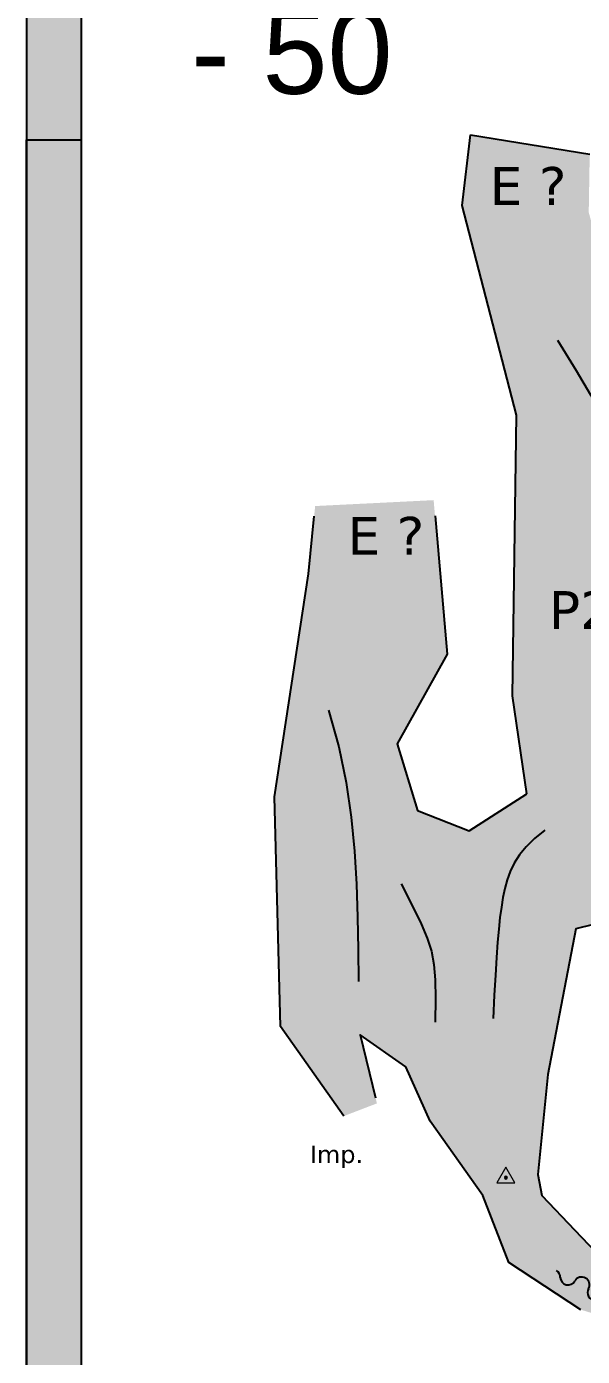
# Model space of a CAD drawing. Header units: metres. Extents: x -1178 to 131, y -250 to 398.
# Drawn here: x -58.17 to -39.07, y -91.82 to -46.1 of the extents above; entities that cross this region are included whole.
import ezdxf

# ---------------------------------------------------------------- set-up
doc = ezdxf.new("R2010")
doc.units = ezdxf.units.M
doc.header["$MEASUREMENT"] = 0
doc.layers.get('0').update_dxf_attribs({"color": 250})
for name, color, linetype in [('Blocs - Actifs', 170, 'Continuous'), ('Blocs - Echelle', 250, 'Continuous'), ('Topo Dessin - Divers', 92, 'Continuous'), ('Topo Dessin - Galeries', 1, 'Continuous'), ('Topo Dessin - Légendes Grosses', 250, 'Continuous'), ('Topo Dessin - Puits', 248, 'Continuous')]:
    doc.layers.add(name, color=color, linetype=linetype)
doc.layers.add('Topo Dessin - Fond', color=7, linetype='Continuous', true_color=0xdedede)

# ---------------------------------------------------------------- blocks, each defined once
blk = doc.blocks.new('*U149')
at = {"layer": 'Blocs - Actifs'}
h = blk.add_hatch(color=256, dxfattribs=at)
h.dxf.hatch_style = 1
h.paths.add_polyline_path([(4.73, -1), (6.73, 0), (4.73, 1)])
for p, q in [((6.73, 0), (4.73, 1)), ((4.73, 1), (4.73, -1)), ((4.73, -1), (6.73, 0))]:
    blk.add_line(p, q, dxfattribs=at)
for centre, radius, start, end in [((4.94, 1.35), 1.36, 217.1795, 261.2635), ((-4.73, -1), 1, 28.4711, 90.005)]:
    blk.add_arc(centre, radius, start, end, dxfattribs=at)
for centre, major_axis, ratio, start_param, end_param in [((-1, 0), (0, -1), 0.999831, 7.853982, 10.99523), ((3, 0), (0, -1), 0.999914, 2.121384, 4.712733), ((-3, 0), (0, 1), 1, 8.404856, 10.995574), ((1, 0), (1, 0), 0.999967, 3.141363, 6.283185)]:
    blk.add_ellipse(centre, major_axis=major_axis, ratio=ratio, start_param=start_param, end_param=end_param, dxfattribs=at)
blk = doc.blocks.new('*U159')
at = {"layer": 'Topo Dessin - Divers'}
h = blk.add_hatch(color=256, dxfattribs=at)
h.dxf.hatch_style = 2
edge = h.paths.add_edge_path()
edge.add_spline(control_points=[(0.25, 0), (0.25, -0.14), (0.14, -0.25), (0, -0.25), (-0.14, -0.25), (-0.25, -0.14), (-0.25, 0), (-0.25, 0.14), (-0.14, 0.25), (0, 0.25), (0.14, 0.25), (0.25, 0.14), (0.25, 0)], knot_values=[0, 0, 0, 0, 1, 1, 1, 2, 2, 2, 3, 3, 3, 4, 4, 4, 4], degree=3, periodic=0)
at = {"layer": 'Topo Dessin - Divers', "lineweight": 5}
blk.add_lwpolyline([(-1.5, -0.87), (1.5, -0.87), (0, 1.73), (-1.5, -0.87)], dxfattribs=at)
blk.add_open_spline([(0.25, 0), (0.25, -0.14), (0.14, -0.25), (0, -0.25), (-0.14, -0.25), (-0.25, -0.14), (-0.25, 0), (-0.25, 0.14), (-0.14, 0.25), (0, 0.25), (0.14, 0.25), (0.25, 0.14), (0.25, 0)], degree=3, knots=[0, 0, 0, 0, 1, 1, 1, 2, 2, 2, 3, 3, 3, 4, 4, 4, 4], dxfattribs=at)
blk = doc.blocks.new('Echelle')
h = blk.add_hatch(color=250)
h.dxf.hatch_style = 1
h.paths.add_polyline_path([(0, 1.875), (0, 0), (10, 0), (10, 1.875)])
h.paths.add_polyline_path([(30, 0), (30, 1.875), (20, 1.875), (20, 0)])
h.paths.add_polyline_path([(50, 0), (50, 1.875), (40, 1.875), (40, 0)])
at = {"true_color": 0x000000}
h = blk.add_hatch(color=18, dxfattribs=at)
h.dxf.hatch_style = 1
h.paths.add_polyline_path([(0, 1.875), (0, 0), (10, 0), (10, 1.875)])
h.paths.add_polyline_path([(30, 0), (30, 1.875), (20, 1.875), (20, 0)])
h.paths.add_polyline_path([(50, 0), (50, 1.875), (40, 1.875), (40, 0)])
at = {"true_color": 0xffffff}
h = blk.add_hatch(color=7, dxfattribs=at)
h.dxf.hatch_style = 1
h.paths.add_polyline_path([(20, 0), (20, 1.875), (10, 1.875), (10, 0)])
h.paths.add_polyline_path([(40, 0), (40, 1.875), (30, 1.875), (30, 0)])
h.paths.add_polyline_path([(100, 0), (100, 1.875), (50, 1.875), (50, 0)])
h = blk.add_hatch(color=7, dxfattribs=at)
h.dxf.hatch_style = 1
h.paths.add_polyline_path([(20, 0), (20, 1.875), (10, 1.875), (10, 0)])
h.paths.add_polyline_path([(40, 0), (40, 1.875), (30, 1.875), (30, 0)])
h.paths.add_polyline_path([(100, 0), (100, 1.875), (50, 1.875), (50, 0)])
at = {"color": 250}
blk.add_line((0, 1.875), (100, 1.875), dxfattribs=at)
blk.add_line((0, 1.875), (100, 1.875), dxfattribs=at)
at = {"layer": 'Blocs - Echelle', "color": 250}
for p, q in [((50, 0), (50, 1.875)), ((50, 0), (50, 1.875)), ((0, 0), (100, 0)), ((0, 0), (100, 0)), ((100, 0), (50, 0)), ((100, 0), (50, 0))]:
    blk.add_line(p, q, dxfattribs=at)
at = {"layer": 'Blocs - Echelle', "insert": (250, 5.652), "char_height": 2.87867, "width": 22.79575, "attachment_point": 7, "rotation": 90}
blk.add_mtext('{\\fArial|b0|i0|c0|p34;0 \\P\\P-10\\P     \\P-20\\P\\P-30\\P\\P-40\\P\\P- 50\\P\\P\\P\\P\\P\\P\\P\\P\\P\\P\\P-100 m\\P\\P\\P\\P\\P\\P\\P\\P\\P\\P-150 m\\P\\P\\P\\P\\P\\P\\P\\P\\P\\P-200 m\\P\\P\\P\\P\\P\\P\\P\\P\\P\\P-250 m\\P  }', dxfattribs=at)

msp = doc.modelspace()

# ---------------------------------------------------------------- hatches: boundary and pattern name
at = {"layer": 'Topo Dessin - Fond'}
h = msp.add_hatch(color=256, dxfattribs=at)
h.dxf.hatch_style = 1
h.paths.add_polyline_path([(-31.585, -58.944), (-31.465, -57.213), (-31.32, -55.941), (-30.556, -55.505), (-28.045, -55.518), (-25.827, -54.592), (-24.827, -53.883), (-24.845, -51.975), (-24.7, -50.176), (-24.591, -49.249), (-24.172, -48.631), (-23.391, -47.431), (-23.045, -46.723), (-23.179, -46.293), (-23.644, -46.206), (-24.343, -46.875), (-25.564, -48.416), (-27.775, -48.939), (-29.957, -49.753), (-31.79, -52.341), (-32.284, -55.743), (-33.04, -55.918), (-33.768, -53.417), (-34.262, -49.317), (-36.502, -49.463), (-36.298, -51.614), (-36.938, -56.412), (-37.084, -59.853), (-37.956, -65.668), (-40.778, -72.356), (-42.96, -73.752), (-44.734, -73.054), (-45.432, -70.757), (-43.716, -67.675), (-44.182, -62.383), (-48.254, -62.586), (-48.487, -64.912), (-49.65, -72.589), (-49.447, -80.477), (-47.265, -83.559), (-46.131, -83.123), (-46.713, -80.767), (-45.142, -81.872), (-44.298, -83.733), (-42.495, -86.292), (-41.593, -88.589), (-39.12, -90.217), (-38.364, -90.45), (-37.84, -89.229), (-38.393, -88.473), (-39.324, -87.484), (-40.458, -86.292), (-40.604, -85.565), (-40.255, -82.134), (-39.293, -77.123), (-38.682, -76.977), (-36.646, -76.977), (-36.529, -75.727), (-35.367, -74.168), (-35.209, -71.806), (-34.667, -66.393), (-33.766, -62.875), (-33.3, -60.083), (-33.009, -60.171), (-32.98, -64.997), (-32.951, -70.202), (-32.922, -74.913), (-34.58, -76.57), (-33.475, -77.879), (-32.515, -77.268), (-31.933, -76.279), (-30.42, -76.018), (-29.606, -75.204), (-29.044, -74.214), (-29.226, -70.167), (-30.01, -66.485), (-31.293, -62.933)])
h = msp.add_hatch(color=256, dxfattribs=at)
h.dxf.hatch_style = 1
h.paths.add_polyline_path([(-36.938, -56.412), (-37.056, -59.208), (-36.462, -60.775), (-36.415, -67.141), (-37.492, -70.044), (-39.646, -72.056), (-40.864, -73.273), (-40.979, -72.485), (-42.96, -73.752), (-44.734, -73.054), (-45.432, -70.757), (-43.716, -67.675), (-44.182, -62.383), (-48.254, -62.586), (-48.487, -64.912), (-49.65, -72.589), (-49.447, -80.477), (-47.265, -83.559), (-46.131, -83.123), (-46.713, -80.767), (-45.142, -81.872), (-44.298, -83.733), (-42.495, -86.292), (-41.593, -88.589), (-39.12, -90.217), (-38.364, -90.45), (-37.84, -89.229), (-38.393, -88.473), (-39.324, -87.484), (-40.458, -86.292), (-40.604, -85.565), (-40.255, -82.134), (-39.293, -77.123), (-38.682, -76.977), (-36.646, -76.977), (-36.529, -75.727), (-35.367, -74.168), (-35.209, -71.806), (-34.667, -66.393), (-33.766, -62.875), (-33.3, -60.083), (-33.009, -60.171), (-32.98, -64.997), (-32.951, -70.202), (-32.922, -74.913), (-34.58, -76.57), (-33.475, -77.879), (-32.515, -77.268), (-31.933, -76.279), (-30.42, -76.018), (-29.606, -75.204), (-29.044, -74.214), (-29.226, -70.167), (-30.01, -66.485), (-31.293, -62.933), (-31.585, -58.944), (-31.465, -57.213), (-31.32, -55.941), (-30.556, -55.505), (-28.045, -55.518), (-25.827, -54.592), (-24.827, -53.883), (-24.845, -51.975), (-24.7, -50.176), (-24.591, -49.249), (-24.172, -48.631), (-23.391, -47.431), (-23.045, -46.723), (-23.179, -46.293), (-23.644, -46.206), (-24.343, -46.875), (-25.564, -48.416), (-27.775, -48.939), (-29.957, -49.753), (-31.79, -52.341), (-32.284, -55.743), (-33.04, -55.918), (-33.768, -53.417), (-34.262, -49.317), (-36.502, -49.463), (-36.298, -51.614)])
h = msp.add_hatch(color=256, dxfattribs=at)
h.dxf.hatch_style = 1
h.paths.add_polyline_path([(-37.492, -58.06), (-38.101, -55.158), (-38.85, -52.49), (-38.816, -50.493), (-42.914, -49.819), (-43.205, -52.256), (-41.332, -59.464), (-41.473, -69.107), (-40.979, -72.485), (-40.778, -72.356), (-37.956, -65.668), (-37.084, -59.853), (-37.056, -59.208)])

# ---------------------------------------------------------------- linework, layer by layer
msp.add_line((-42.914, -49.819), (-38.816, -50.493), dxfattribs=at)
at = {"layer": 'Topo Dessin - Galeries'}
for points in [[(-40.979, -72.485), (-41.473, -69.107), (-41.332, -59.464), (-43.205, -52.256), (-42.914, -49.819)], [(-47.265, -83.559), (-49.447, -80.477), (-49.65, -72.589), (-48.487, -64.912), (-48.289, -62.935)], [(-44.134, -62.925), (-43.716, -67.675), (-45.432, -70.757), (-44.734, -73.054), (-42.96, -73.752), (-40.979, -72.485)], [(-37.676, -76.977), (-38.682, -76.977), (-39.293, -77.123), (-40.255, -82.134), (-40.604, -85.565), (-40.458, -86.292), (-39.324, -87.484), (-38.393, -88.473), (-38.166, -88.783)], [(-39.12, -90.217), (-41.593, -88.589), (-42.495, -86.292), (-44.298, -83.733), (-45.142, -81.872), (-46.713, -80.767), (-46.177, -82.934)]]:
    msp.add_lwpolyline(points, dxfattribs=at)
at = {"layer": 'Topo Dessin - Puits'}
for points in [[(-39.927, -56.883), (-39.277, -57.927), (-38.788, -58.76), (-38.433, -59.465), (-38.189, -60.124), (-38.031, -60.822), (-37.934, -61.64), (-37.874, -62.663), (-37.826, -63.973)], [(-47.793, -69.598), (-47.446, -70.864), (-47.191, -72.091), (-47.013, -73.284), (-46.898, -74.448), (-46.831, -75.59), (-46.797, -76.715), (-46.781, -77.829), (-46.77, -78.937)], [(-40.361, -73.727), (-40.716, -74.019), (-41.004, -74.303), (-41.234, -74.583), (-41.413, -74.863), (-41.551, -75.145), (-41.656, -75.434), (-41.736, -75.732), (-41.799, -76.042), (-41.853, -76.371), (-41.901, -76.729), (-41.943, -77.129), (-41.983, -77.584), (-42.02, -78.106), (-42.057, -78.71), (-42.096, -79.407), (-42.137, -80.21)], [(-45.303, -75.579), (-44.908, -76.342), (-44.611, -76.945), (-44.399, -77.444), (-44.258, -77.895), (-44.174, -78.353), (-44.133, -78.873), (-44.121, -79.513), (-44.125, -80.326)]]:
    msp.add_lwpolyline(points, dxfattribs=at)

# ---------------------------------------------------------------- block references
at = {"layer": 'Blocs - Actifs', "xscale": 0.2688608020178491, "yscale": 0.2688608020178491, "zscale": 0.2688608020178491, "rotation": 330.544555819969}
msp.add_blockref('*U149', (-38.856, -89.494), dxfattribs=at)
at = {"layer": 'Blocs - Echelle', "rotation": 270}
msp.add_blockref('Echelle', (-58.174, 0), dxfattribs=at)
at = {"layer": 'Topo Dessin - Divers', "xscale": 0.2057363191843554, "yscale": 0.2057363191843554, "zscale": 0.2057363191843554}
msp.add_blockref('*U159', (-41.698, -85.672), dxfattribs=at)

# ---------------------------------------------------------------- texts
at = {"layer": 'Topo Dessin - Légendes Grosses', "linetype": 'Continuous', "attachment_point": 1}
for s, width, insert, char_height in [('\\pxqc;{\\fVerdana|b0|i0|c0|p34;E ?}', 3.11213, (-42.491, -50.93), 1.3), ('\\pxqc;{\\fVerdana|b0|i0|c0|p34;E ?}', 3.14545, (-47.396, -62.958), 1.3), ('\\pxqc;{\\fVerdana|b0|i0|c0|p34;P28}', 2.4793, (-39.788, -65.51), 1.3), ('\\pxqc;{\\fVerdana|b0|i0|c0|p34;Imp.}', 3.04588, (-49.043, -84.573), 0.6)]:
    msp.add_mtext_dynamic_manual_height_columns(s, width=width, gutter_width=12.5, heights=[0], dxfattribs=dict(at, insert=insert, char_height=char_height))

doc.saveas('drawing.dxf')
